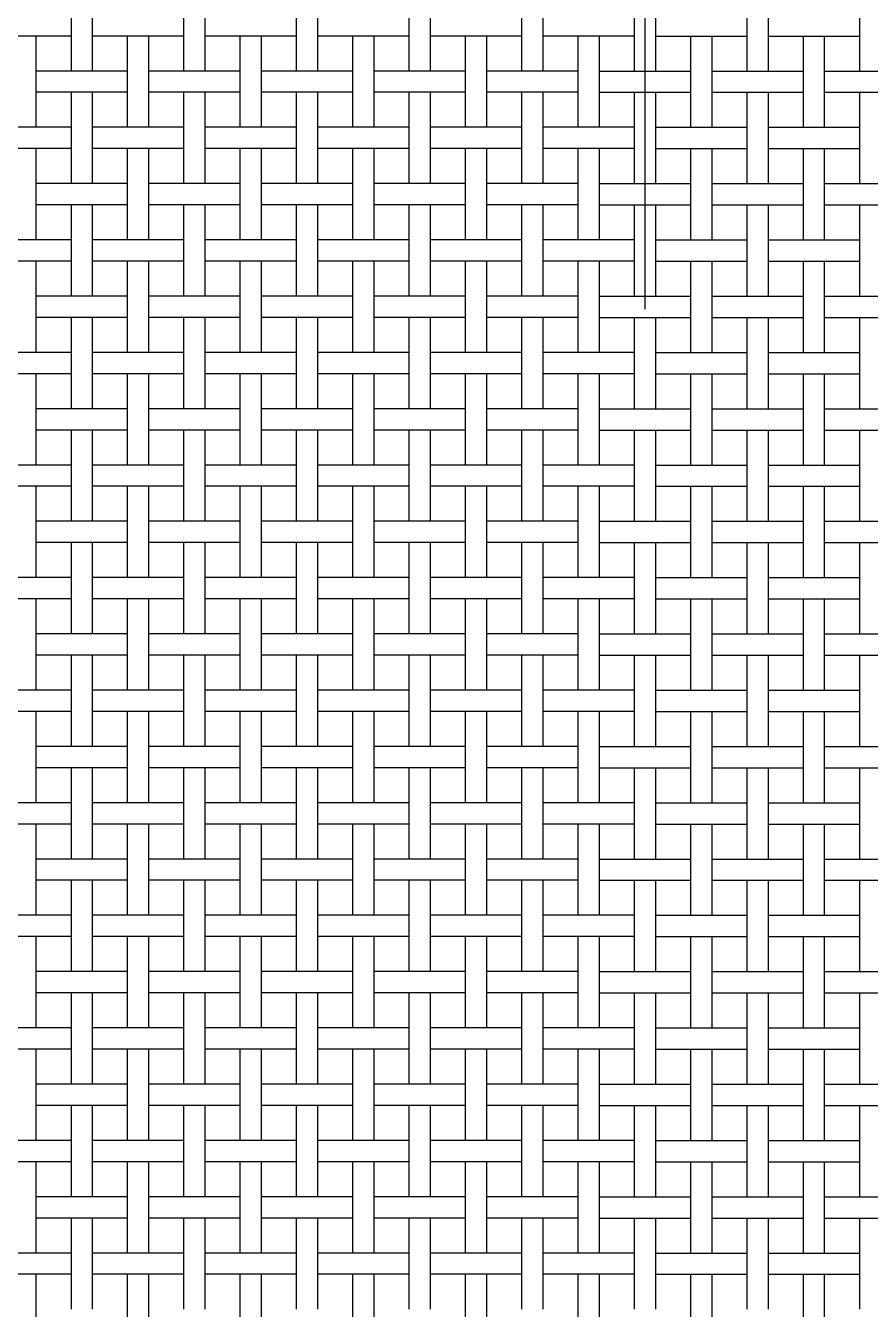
# Model space of a CAD drawing. Extents: x 0.5 to 85.8, y 0 to 73.
# Drawn here: x 30.43 to 35.19, y 51.48 to 58.72 of the extents above; entities that cross this region are included whole.
import ezdxf

# ---------------------------------------------------------------- set-up
doc = ezdxf.new("R2010")
doc.units = 0
doc.linetypes.add('CENTER', pattern=[50.8, 31.75, -6.35, 6.35, -6.35])
doc.layers.get('0').update_dxf_attribs({"linetype": 'CONTINUOUS'})
doc.layers.add('CENTER', color=1, linetype='CENTER')

msp = doc.modelspace()

# ---------------------------------------------------------------- linework, layer by layer
at = {"color": 7, "linetype": 'CONTINUOUS'}
for p, q in [((30.6897, 58.4678), (30.6897, 58.9828)), ((30.8097, 58.4678), (30.8097, 58.9828)), ((31.3247, 58.4678), (31.3247, 58.9828)), ((31.4447, 58.4678), (31.4447, 58.9828)), ((31.9597, 58.4678), (31.9597, 58.9828)), ((32.0797, 58.4678), (32.0797, 58.9828)), ((32.5947, 58.4678), (32.5947, 58.9828)), ((32.7147, 58.4678), (32.7147, 58.9828)), ((33.2297, 58.4678), (33.2297, 58.9828)), ((33.3497, 58.4678), (33.3497, 58.9828)), ((33.8647, 58.4678), (33.8647, 58.9828)), ((33.9847, 58.4678), (33.9847, 58.9828)), ((34.4997, 58.4678), (34.4997, 58.9828)), ((34.6197, 58.4678), (34.6197, 58.9828)), ((35.1347, 58.4678), (35.1347, 58.9828)), ((30.6897, 58.6653), (30.1747, 58.6653)), ((30.4922, 58.1503), (30.4922, 58.6653)), ((31.3247, 58.6653), (30.8097, 58.6653)), ((31.0072, 58.1503), (31.0072, 58.6653)), ((31.1272, 58.1503), (31.1272, 58.6653)), ((31.9597, 58.6653), (31.4447, 58.6653)), ((31.6422, 58.1503), (31.6422, 58.6653)), ((31.7622, 58.1503), (31.7622, 58.6653)), ((32.5947, 58.6653), (32.0797, 58.6653)), ((32.2772, 58.1503), (32.2772, 58.6653)), ((32.3972, 58.1503), (32.3972, 58.6653)), ((33.2297, 58.6653), (32.7147, 58.6653)), ((32.9122, 58.1503), (32.9122, 58.6653)), ((33.0322, 58.1503), (33.0322, 58.6653)), ((33.8647, 58.6653), (33.3497, 58.6653)), ((33.5472, 58.1503), (33.5472, 58.6653)), ((33.6672, 58.1503), (33.6672, 58.6653)), ((33.9847, 58.6653), (34.4997, 58.6653)), ((34.1822, 58.1503), (34.1822, 58.6653)), ((34.3022, 58.1503), (34.3022, 58.6653)), ((34.6197, 58.6653), (35.1347, 58.6653)), ((34.8172, 58.1503), (34.8172, 58.6653)), ((34.9372, 58.1503), (34.9372, 58.6653)), ((31.0072, 58.4678), (30.4922, 58.4678)), ((31.6422, 58.4678), (31.1272, 58.4678)), ((32.2772, 58.4678), (31.7622, 58.4678)), ((32.9122, 58.4678), (32.3972, 58.4678)), ((33.5472, 58.4678), (33.0322, 58.4678)), ((33.6672, 58.4678), (34.1822, 58.4678)), ((34.3022, 58.4678), (34.8172, 58.4678)), ((34.9372, 58.4678), (35.4522, 58.4678)), ((31.0072, 58.3478), (30.4922, 58.3478)), ((30.6897, 57.8328), (30.6897, 58.3478)), ((30.8097, 57.8328), (30.8097, 58.3478)), ((31.6422, 58.3478), (31.1272, 58.3478)), ((31.3247, 57.8328), (31.3247, 58.3478)), ((31.4447, 57.8328), (31.4447, 58.3478)), ((32.2772, 58.3478), (31.7622, 58.3478)), ((31.9597, 57.8328), (31.9597, 58.3478)), ((32.0797, 57.8328), (32.0797, 58.3478)), ((32.9122, 58.3478), (32.3972, 58.3478)), ((32.5947, 57.8328), (32.5947, 58.3478)), ((32.7147, 57.8328), (32.7147, 58.3478)), ((33.5472, 58.3478), (33.0322, 58.3478)), ((33.2297, 57.8328), (33.2297, 58.3478)), ((33.3497, 57.8328), (33.3497, 58.3478)), ((33.6672, 58.3478), (34.1822, 58.3478)), ((33.8647, 57.8328), (33.8647, 58.3478)), ((33.9847, 57.8328), (33.9847, 58.3478)), ((34.3022, 58.3478), (34.8172, 58.3478)), ((34.4997, 57.8328), (34.4997, 58.3478)), ((34.6197, 57.8328), (34.6197, 58.3478)), ((34.9372, 58.3478), (35.4522, 58.3478)), ((35.1347, 57.8328), (35.1347, 58.3478)), ((30.6897, 58.1503), (30.1747, 58.1503)), ((31.3247, 58.1503), (30.8097, 58.1503)), ((31.9597, 58.1503), (31.4447, 58.1503)), ((32.5947, 58.1503), (32.0797, 58.1503)), ((33.2297, 58.1503), (32.7147, 58.1503)), ((33.8647, 58.1503), (33.3497, 58.1503)), ((33.9847, 58.1503), (34.4997, 58.1503)), ((34.6197, 58.1503), (35.1347, 58.1503)), ((30.6897, 58.0303), (30.1747, 58.0303)), ((30.4922, 57.5153), (30.4922, 58.0303)), ((31.3247, 58.0303), (30.8097, 58.0303)), ((31.0072, 57.5153), (31.0072, 58.0303)), ((31.1272, 57.5153), (31.1272, 58.0303)), ((31.9597, 58.0303), (31.4447, 58.0303)), ((31.6422, 57.5153), (31.6422, 58.0303)), ((31.7622, 57.5153), (31.7622, 58.0303)), ((32.5947, 58.0303), (32.0797, 58.0303)), ((32.2772, 57.5153), (32.2772, 58.0303)), ((32.3972, 57.5153), (32.3972, 58.0303)), ((33.2297, 58.0303), (32.7147, 58.0303)), ((32.9122, 57.5153), (32.9122, 58.0303)), ((33.0322, 57.5153), (33.0322, 58.0303)), ((33.8647, 58.0303), (33.3497, 58.0303)), ((33.5472, 57.5153), (33.5472, 58.0303)), ((33.6672, 57.5153), (33.6672, 58.0303)), ((33.9847, 58.0303), (34.4997, 58.0303)), ((34.1822, 57.5153), (34.1822, 58.0303)), ((34.3022, 57.5153), (34.3022, 58.0303)), ((34.6197, 58.0303), (35.1347, 58.0303)), ((34.8172, 57.5153), (34.8172, 58.0303)), ((34.9372, 57.5153), (34.9372, 58.0303)), ((31.0072, 57.8328), (30.4922, 57.8328)), ((31.6422, 57.8328), (31.1272, 57.8328)), ((32.2772, 57.8328), (31.7622, 57.8328)), ((32.9122, 57.8328), (32.3972, 57.8328)), ((33.5472, 57.8328), (33.0322, 57.8328)), ((33.6672, 57.8328), (34.1822, 57.8328)), ((34.3022, 57.8328), (34.8172, 57.8328)), ((34.9372, 57.8328), (35.4522, 57.8328)), ((31.0072, 57.7128), (30.4922, 57.7128)), ((30.6897, 57.1978), (30.6897, 57.7128)), ((30.8097, 57.1978), (30.8097, 57.7128)), ((31.6422, 57.7128), (31.1272, 57.7128)), ((31.3247, 57.1978), (31.3247, 57.7128)), ((31.4447, 57.1978), (31.4447, 57.7128)), ((32.2772, 57.7128), (31.7622, 57.7128)), ((31.9597, 57.1978), (31.9597, 57.7128)), ((32.0797, 57.1978), (32.0797, 57.7128)), ((32.9122, 57.7128), (32.3972, 57.7128)), ((32.5947, 57.1978), (32.5947, 57.7128)), ((32.7147, 57.1978), (32.7147, 57.7128)), ((33.5472, 57.7128), (33.0322, 57.7128)), ((33.2297, 57.1978), (33.2297, 57.7128)), ((33.3497, 57.1978), (33.3497, 57.7128)), ((33.6672, 57.7128), (34.1822, 57.7128)), ((33.8647, 57.1978), (33.8647, 57.7128)), ((33.9847, 57.1978), (33.9847, 57.7128)), ((34.3022, 57.7128), (34.8172, 57.7128)), ((34.4997, 57.1978), (34.4997, 57.7128)), ((34.6197, 57.1978), (34.6197, 57.7128)), ((34.9372, 57.7128), (35.4522, 57.7128)), ((35.1347, 57.1978), (35.1347, 57.7128)), ((30.6897, 57.5153), (30.1747, 57.5153)), ((31.3247, 57.5153), (30.8097, 57.5153)), ((31.9597, 57.5153), (31.4447, 57.5153)), ((32.5947, 57.5153), (32.0797, 57.5153)), ((33.2297, 57.5153), (32.7147, 57.5153)), ((33.8647, 57.5153), (33.3497, 57.5153)), ((33.9847, 57.5153), (34.4997, 57.5153)), ((34.6197, 57.5153), (35.1347, 57.5153)), ((30.6897, 57.3953), (30.1747, 57.3953)), ((30.4922, 56.8803), (30.4922, 57.3953)), ((31.3247, 57.3953), (30.8097, 57.3953)), ((31.0072, 56.8803), (31.0072, 57.3953)), ((31.1272, 56.8803), (31.1272, 57.3953)), ((31.9597, 57.3953), (31.4447, 57.3953)), ((31.6422, 56.8803), (31.6422, 57.3953)), ((31.7622, 56.8803), (31.7622, 57.3953)), ((32.5947, 57.3953), (32.0797, 57.3953)), ((32.2772, 56.8803), (32.2772, 57.3953)), ((32.3972, 56.8803), (32.3972, 57.3953)), ((33.2297, 57.3953), (32.7147, 57.3953)), ((32.9122, 56.8803), (32.9122, 57.3953)), ((33.0322, 56.8803), (33.0322, 57.3953)), ((33.8647, 57.3953), (33.3497, 57.3953)), ((33.5472, 56.8803), (33.5472, 57.3953)), ((33.6672, 56.8803), (33.6672, 57.3953)), ((33.9847, 57.3953), (34.4997, 57.3953)), ((34.1822, 56.8803), (34.1822, 57.3953)), ((34.3022, 56.8803), (34.3022, 57.3953)), ((34.6197, 57.3953), (35.1347, 57.3953)), ((34.8172, 56.8803), (34.8172, 57.3953)), ((34.9372, 56.8803), (34.9372, 57.3953)), ((31.0072, 57.1978), (30.4922, 57.1978)), ((31.6422, 57.1978), (31.1272, 57.1978)), ((32.2772, 57.1978), (31.7622, 57.1978)), ((32.9122, 57.1978), (32.3972, 57.1978)), ((33.5472, 57.1978), (33.0322, 57.1978)), ((33.6672, 57.1978), (34.1822, 57.1978)), ((34.3022, 57.1978), (34.8172, 57.1978)), ((34.9372, 57.1978), (35.4522, 57.1978)), ((31.0072, 57.0778), (30.4922, 57.0778)), ((30.6897, 56.5628), (30.6897, 57.0778)), ((30.8097, 56.5628), (30.8097, 57.0778)), ((31.6422, 57.0778), (31.1272, 57.0778)), ((31.3247, 56.5628), (31.3247, 57.0778)), ((31.4447, 56.5628), (31.4447, 57.0778)), ((32.2772, 57.0778), (31.7622, 57.0778)), ((31.9597, 56.5628), (31.9597, 57.0778)), ((32.0797, 56.5628), (32.0797, 57.0778)), ((32.9122, 57.0778), (32.3972, 57.0778)), ((32.5947, 56.5628), (32.5947, 57.0778)), ((32.7147, 56.5628), (32.7147, 57.0778)), ((33.5472, 57.0778), (33.0322, 57.0778)), ((33.2297, 56.5628), (33.2297, 57.0778)), ((33.3497, 56.5628), (33.3497, 57.0778)), ((33.6672, 57.0778), (34.1822, 57.0778)), ((33.8647, 56.5628), (33.8647, 57.0778)), ((33.9847, 56.5628), (33.9847, 57.0778)), ((34.3022, 57.0778), (34.8172, 57.0778)), ((34.4997, 56.5628), (34.4997, 57.0778)), ((34.6197, 56.5628), (34.6197, 57.0778)), ((34.9372, 57.0778), (35.4522, 57.0778)), ((35.1347, 56.5628), (35.1347, 57.0778)), ((30.6897, 56.8803), (30.1747, 56.8803)), ((31.3247, 56.8803), (30.8097, 56.8803)), ((31.9597, 56.8803), (31.4447, 56.8803)), ((32.5947, 56.8803), (32.0797, 56.8803)), ((33.2297, 56.8803), (32.7147, 56.8803)), ((33.8647, 56.8803), (33.3497, 56.8803)), ((33.9847, 56.8803), (34.4997, 56.8803)), ((34.6197, 56.8803), (35.1347, 56.8803)), ((30.6897, 56.7603), (30.1747, 56.7603)), ((30.4922, 56.2453), (30.4922, 56.7603)), ((31.3247, 56.7603), (30.8097, 56.7603)), ((31.0072, 56.2453), (31.0072, 56.7603)), ((31.1272, 56.2453), (31.1272, 56.7603)), ((31.9597, 56.7603), (31.4447, 56.7603)), ((31.6422, 56.2453), (31.6422, 56.7603)), ((31.7622, 56.2453), (31.7622, 56.7603)), ((32.5947, 56.7603), (32.0797, 56.7603)), ((32.2772, 56.2453), (32.2772, 56.7603)), ((32.3972, 56.2453), (32.3972, 56.7603)), ((33.2297, 56.7603), (32.7147, 56.7603)), ((32.9122, 56.2453), (32.9122, 56.7603)), ((33.0322, 56.2453), (33.0322, 56.7603)), ((33.8647, 56.7603), (33.3497, 56.7603)), ((33.5472, 56.2453), (33.5472, 56.7603)), ((33.6672, 56.2453), (33.6672, 56.7603)), ((33.9847, 56.7603), (34.4997, 56.7603)), ((34.1822, 56.2453), (34.1822, 56.7603)), ((34.3022, 56.2453), (34.3022, 56.7603)), ((34.6197, 56.7603), (35.1347, 56.7603)), ((34.8172, 56.2453), (34.8172, 56.7603)), ((34.9372, 56.2453), (34.9372, 56.7603)), ((31.0072, 56.5628), (30.4922, 56.5628)), ((31.6422, 56.5628), (31.1272, 56.5628)), ((32.2772, 56.5628), (31.7622, 56.5628)), ((32.9122, 56.5628), (32.3972, 56.5628)), ((33.5472, 56.5628), (33.0322, 56.5628)), ((33.6672, 56.5628), (34.1822, 56.5628)), ((34.3022, 56.5628), (34.8172, 56.5628)), ((34.9372, 56.5628), (35.4522, 56.5628)), ((31.0072, 56.4428), (30.4922, 56.4428)), ((30.6897, 55.9278), (30.6897, 56.4428)), ((30.8097, 55.9278), (30.8097, 56.4428)), ((31.6422, 56.4428), (31.1272, 56.4428)), ((31.3247, 55.9278), (31.3247, 56.4428)), ((31.4447, 55.9278), (31.4447, 56.4428)), ((32.2772, 56.4428), (31.7622, 56.4428)), ((31.9597, 55.9278), (31.9597, 56.4428)), ((32.0797, 55.9278), (32.0797, 56.4428)), ((32.9122, 56.4428), (32.3972, 56.4428)), ((32.5947, 55.9278), (32.5947, 56.4428)), ((32.7147, 55.9278), (32.7147, 56.4428)), ((33.5472, 56.4428), (33.0322, 56.4428)), ((33.2297, 55.9278), (33.2297, 56.4428)), ((33.3497, 55.9278), (33.3497, 56.4428)), ((33.6672, 56.4428), (34.1822, 56.4428)), ((33.8647, 55.9278), (33.8647, 56.4428)), ((33.9847, 55.9278), (33.9847, 56.4428)), ((34.3022, 56.4428), (34.8172, 56.4428)), ((34.4997, 55.9278), (34.4997, 56.4428)), ((34.6197, 55.9278), (34.6197, 56.4428)), ((34.9372, 56.4428), (35.4522, 56.4428)), ((35.1347, 55.9278), (35.1347, 56.4428)), ((30.6897, 56.2453), (30.1747, 56.2453)), ((31.3247, 56.2453), (30.8097, 56.2453)), ((31.9597, 56.2453), (31.4447, 56.2453)), ((32.5947, 56.2453), (32.0797, 56.2453)), ((33.2297, 56.2453), (32.7147, 56.2453)), ((33.8647, 56.2453), (33.3497, 56.2453)), ((33.9847, 56.2453), (34.4997, 56.2453)), ((34.6197, 56.2453), (35.1347, 56.2453)), ((30.6897, 56.1253), (30.1747, 56.1253)), ((30.4922, 55.6103), (30.4922, 56.1253)), ((31.3247, 56.1253), (30.8097, 56.1253)), ((31.0072, 55.6103), (31.0072, 56.1253)), ((31.1272, 55.6103), (31.1272, 56.1253)), ((31.9597, 56.1253), (31.4447, 56.1253)), ((31.6422, 55.6103), (31.6422, 56.1253)), ((31.7622, 55.6103), (31.7622, 56.1253)), ((32.5947, 56.1253), (32.0797, 56.1253)), ((32.2772, 55.6103), (32.2772, 56.1253)), ((32.3972, 55.6103), (32.3972, 56.1253)), ((33.2297, 56.1253), (32.7147, 56.1253)), ((32.9122, 55.6103), (32.9122, 56.1253)), ((33.0322, 55.6103), (33.0322, 56.1253)), ((33.8647, 56.1253), (33.3497, 56.1253)), ((33.5472, 55.6103), (33.5472, 56.1253)), ((33.6672, 55.6103), (33.6672, 56.1253)), ((33.9847, 56.1253), (34.4997, 56.1253)), ((34.1822, 55.6103), (34.1822, 56.1253)), ((34.3022, 55.6103), (34.3022, 56.1253)), ((34.6197, 56.1253), (35.1347, 56.1253)), ((34.8172, 55.6103), (34.8172, 56.1253)), ((34.9372, 55.6103), (34.9372, 56.1253)), ((31.0072, 55.9278), (30.4922, 55.9278)), ((31.6422, 55.9278), (31.1272, 55.9278)), ((32.2772, 55.9278), (31.7622, 55.9278)), ((32.9122, 55.9278), (32.3972, 55.9278)), ((33.5472, 55.9278), (33.0322, 55.9278)), ((33.6672, 55.9278), (34.1822, 55.9278)), ((34.3022, 55.9278), (34.8172, 55.9278)), ((34.9372, 55.9278), (35.4522, 55.9278)), ((31.0072, 55.8078), (30.4922, 55.8078)), ((30.6897, 55.2928), (30.6897, 55.8078)), ((30.8097, 55.2928), (30.8097, 55.8078)), ((31.6422, 55.8078), (31.1272, 55.8078)), ((31.3247, 55.2928), (31.3247, 55.8078)), ((31.4447, 55.2928), (31.4447, 55.8078)), ((32.2772, 55.8078), (31.7622, 55.8078)), ((31.9597, 55.2928), (31.9597, 55.8078)), ((32.0797, 55.2928), (32.0797, 55.8078)), ((32.9122, 55.8078), (32.3972, 55.8078)), ((32.5947, 55.2928), (32.5947, 55.8078)), ((32.7147, 55.2928), (32.7147, 55.8078)), ((33.5472, 55.8078), (33.0322, 55.8078)), ((33.2297, 55.2928), (33.2297, 55.8078)), ((33.3497, 55.2928), (33.3497, 55.8078)), ((33.6672, 55.8078), (34.1822, 55.8078)), ((33.8647, 55.2928), (33.8647, 55.8078)), ((33.9847, 55.2928), (33.9847, 55.8078)), ((34.3022, 55.8078), (34.8172, 55.8078)), ((34.4997, 55.2928), (34.4997, 55.8078)), ((34.6197, 55.2928), (34.6197, 55.8078)), ((34.9372, 55.8078), (35.4522, 55.8078)), ((35.1347, 55.2928), (35.1347, 55.8078)), ((30.6897, 55.6103), (30.1747, 55.6103)), ((31.3247, 55.6103), (30.8097, 55.6103)), ((31.9597, 55.6103), (31.4447, 55.6103)), ((32.5947, 55.6103), (32.0797, 55.6103)), ((33.2297, 55.6103), (32.7147, 55.6103)), ((33.8647, 55.6103), (33.3497, 55.6103)), ((33.9847, 55.6103), (34.4997, 55.6103)), ((34.6197, 55.6103), (35.1347, 55.6103)), ((30.6897, 55.4903), (30.1747, 55.4903)), ((30.4922, 54.9753), (30.4922, 55.4903)), ((31.3247, 55.4903), (30.8097, 55.4903)), ((31.0072, 54.9753), (31.0072, 55.4903)), ((31.1272, 54.9753), (31.1272, 55.4903)), ((31.9597, 55.4903), (31.4447, 55.4903)), ((31.6422, 54.9753), (31.6422, 55.4903)), ((31.7622, 54.9753), (31.7622, 55.4903)), ((32.5947, 55.4903), (32.0797, 55.4903)), ((32.2772, 54.9753), (32.2772, 55.4903)), ((32.3972, 54.9753), (32.3972, 55.4903)), ((33.2297, 55.4903), (32.7147, 55.4903)), ((32.9122, 54.9753), (32.9122, 55.4903)), ((33.0322, 54.9753), (33.0322, 55.4903)), ((33.8647, 55.4903), (33.3497, 55.4903)), ((33.5472, 54.9753), (33.5472, 55.4903)), ((33.6672, 54.9753), (33.6672, 55.4903)), ((33.9847, 55.4903), (34.4997, 55.4903)), ((34.1822, 54.9753), (34.1822, 55.4903)), ((34.3022, 54.9753), (34.3022, 55.4903)), ((34.6197, 55.4903), (35.1347, 55.4903)), ((34.8172, 54.9753), (34.8172, 55.4903)), ((34.9372, 54.9753), (34.9372, 55.4903)), ((31.0072, 55.2928), (30.4922, 55.2928)), ((31.6422, 55.2928), (31.1272, 55.2928)), ((32.2772, 55.2928), (31.7622, 55.2928)), ((32.9122, 55.2928), (32.3972, 55.2928)), ((33.5472, 55.2928), (33.0322, 55.2928)), ((33.6672, 55.2928), (34.1822, 55.2928)), ((34.3022, 55.2928), (34.8172, 55.2928)), ((34.9372, 55.2928), (35.4522, 55.2928)), ((31.0072, 55.1728), (30.4922, 55.1728)), ((30.6897, 54.6578), (30.6897, 55.1728)), ((30.8097, 54.6578), (30.8097, 55.1728)), ((31.6422, 55.1728), (31.1272, 55.1728)), ((31.3247, 54.6578), (31.3247, 55.1728)), ((31.4447, 54.6578), (31.4447, 55.1728)), ((32.2772, 55.1728), (31.7622, 55.1728)), ((31.9597, 54.6578), (31.9597, 55.1728)), ((32.0797, 54.6578), (32.0797, 55.1728)), ((32.9122, 55.1728), (32.3972, 55.1728)), ((32.5947, 54.6578), (32.5947, 55.1728)), ((32.7147, 54.6578), (32.7147, 55.1728)), ((33.5472, 55.1728), (33.0322, 55.1728)), ((33.2297, 54.6578), (33.2297, 55.1728)), ((33.3497, 54.6578), (33.3497, 55.1728)), ((33.6672, 55.1728), (34.1822, 55.1728)), ((33.8647, 54.6578), (33.8647, 55.1728)), ((33.9847, 54.6578), (33.9847, 55.1728)), ((34.3022, 55.1728), (34.8172, 55.1728)), ((34.4997, 54.6578), (34.4997, 55.1728)), ((34.6197, 54.6578), (34.6197, 55.1728)), ((34.9372, 55.1728), (35.4522, 55.1728)), ((35.1347, 54.6578), (35.1347, 55.1728)), ((30.6897, 54.9753), (30.1747, 54.9753)), ((31.3247, 54.9753), (30.8097, 54.9753)), ((31.9597, 54.9753), (31.4447, 54.9753)), ((32.5947, 54.9753), (32.0797, 54.9753)), ((33.2297, 54.9753), (32.7147, 54.9753)), ((33.8647, 54.9753), (33.3497, 54.9753)), ((33.9847, 54.9753), (34.4997, 54.9753)), ((34.6197, 54.9753), (35.1347, 54.9753)), ((30.6897, 54.8553), (30.1747, 54.8553)), ((30.4922, 54.3403), (30.4922, 54.8553)), ((31.3247, 54.8553), (30.8097, 54.8553)), ((31.0072, 54.3403), (31.0072, 54.8553)), ((31.1272, 54.3403), (31.1272, 54.8553)), ((31.9597, 54.8553), (31.4447, 54.8553)), ((31.6422, 54.3403), (31.6422, 54.8553)), ((31.7622, 54.3403), (31.7622, 54.8553)), ((32.5947, 54.8553), (32.0797, 54.8553)), ((32.2772, 54.3403), (32.2772, 54.8553)), ((32.3972, 54.3403), (32.3972, 54.8553)), ((33.2297, 54.8553), (32.7147, 54.8553)), ((32.9122, 54.3403), (32.9122, 54.8553)), ((33.0322, 54.3403), (33.0322, 54.8553)), ((33.8647, 54.8553), (33.3497, 54.8553)), ((33.5472, 54.3403), (33.5472, 54.8553)), ((33.6672, 54.3403), (33.6672, 54.8553)), ((33.9847, 54.8553), (34.4997, 54.8553)), ((34.1822, 54.3403), (34.1822, 54.8553)), ((34.3022, 54.3403), (34.3022, 54.8553)), ((34.6197, 54.8553), (35.1347, 54.8553)), ((34.8172, 54.3403), (34.8172, 54.8553)), ((34.9372, 54.3403), (34.9372, 54.8553)), ((31.0072, 54.6578), (30.4922, 54.6578)), ((31.6422, 54.6578), (31.1272, 54.6578)), ((32.2772, 54.6578), (31.7622, 54.6578)), ((32.9122, 54.6578), (32.3972, 54.6578)), ((33.5472, 54.6578), (33.0322, 54.6578)), ((33.6672, 54.6578), (34.1822, 54.6578)), ((34.3022, 54.6578), (34.8172, 54.6578)), ((34.9372, 54.6578), (35.4522, 54.6578)), ((31.0072, 54.5378), (30.4922, 54.5378)), ((30.6897, 54.0228), (30.6897, 54.5378)), ((30.8097, 54.0228), (30.8097, 54.5378)), ((31.6422, 54.5378), (31.1272, 54.5378)), ((31.3247, 54.0228), (31.3247, 54.5378)), ((31.4447, 54.0228), (31.4447, 54.5378)), ((32.2772, 54.5378), (31.7622, 54.5378)), ((31.9597, 54.0228), (31.9597, 54.5378)), ((32.0797, 54.0228), (32.0797, 54.5378)), ((32.9122, 54.5378), (32.3972, 54.5378)), ((32.5947, 54.0228), (32.5947, 54.5378)), ((32.7147, 54.0228), (32.7147, 54.5378)), ((33.5472, 54.5378), (33.0322, 54.5378)), ((33.2297, 54.0228), (33.2297, 54.5378)), ((33.3497, 54.0228), (33.3497, 54.5378)), ((33.6672, 54.5378), (34.1822, 54.5378)), ((33.8647, 54.0228), (33.8647, 54.5378)), ((33.9847, 54.0228), (33.9847, 54.5378)), ((34.3022, 54.5378), (34.8172, 54.5378)), ((34.4997, 54.0228), (34.4997, 54.5378)), ((34.6197, 54.0228), (34.6197, 54.5378)), ((34.9372, 54.5378), (35.4522, 54.5378)), ((35.1347, 54.0228), (35.1347, 54.5378)), ((30.6897, 54.3403), (30.1747, 54.3403)), ((31.3247, 54.3403), (30.8097, 54.3403)), ((31.9597, 54.3403), (31.4447, 54.3403)), ((32.5947, 54.3403), (32.0797, 54.3403)), ((33.2297, 54.3403), (32.7147, 54.3403)), ((33.8647, 54.3403), (33.3497, 54.3403)), ((33.9847, 54.3403), (34.4997, 54.3403)), ((34.6197, 54.3403), (35.1347, 54.3403)), ((30.6897, 54.2203), (30.1747, 54.2203)), ((30.4922, 53.7053), (30.4922, 54.2203)), ((31.3247, 54.2203), (30.8097, 54.2203)), ((31.0072, 53.7053), (31.0072, 54.2203)), ((31.1272, 53.7053), (31.1272, 54.2203)), ((31.9597, 54.2203), (31.4447, 54.2203)), ((31.6422, 53.7053), (31.6422, 54.2203)), ((31.7622, 53.7053), (31.7622, 54.2203)), ((32.5947, 54.2203), (32.0797, 54.2203)), ((32.2772, 53.7053), (32.2772, 54.2203)), ((32.3972, 53.7053), (32.3972, 54.2203)), ((33.2297, 54.2203), (32.7147, 54.2203)), ((32.9122, 53.7053), (32.9122, 54.2203)), ((33.0322, 53.7053), (33.0322, 54.2203)), ((33.8647, 54.2203), (33.3497, 54.2203)), ((33.5472, 53.7053), (33.5472, 54.2203)), ((33.6672, 53.7053), (33.6672, 54.2203)), ((33.9847, 54.2203), (34.4997, 54.2203)), ((34.1822, 53.7053), (34.1822, 54.2203)), ((34.3022, 53.7053), (34.3022, 54.2203)), ((34.6197, 54.2203), (35.1347, 54.2203)), ((34.8172, 53.7053), (34.8172, 54.2203)), ((34.9372, 53.7053), (34.9372, 54.2203)), ((31.0072, 54.0228), (30.4922, 54.0228)), ((31.6422, 54.0228), (31.1272, 54.0228)), ((32.2772, 54.0228), (31.7622, 54.0228)), ((32.9122, 54.0228), (32.3972, 54.0228)), ((33.5472, 54.0228), (33.0322, 54.0228)), ((33.6672, 54.0228), (34.1822, 54.0228)), ((34.3022, 54.0228), (34.8172, 54.0228)), ((34.9372, 54.0228), (35.4522, 54.0228)), ((31.0072, 53.9028), (30.4922, 53.9028)), ((30.6897, 53.3878), (30.6897, 53.9028)), ((30.8097, 53.3878), (30.8097, 53.9028)), ((31.6422, 53.9028), (31.1272, 53.9028)), ((31.3247, 53.3878), (31.3247, 53.9028)), ((31.4447, 53.3878), (31.4447, 53.9028)), ((32.2772, 53.9028), (31.7622, 53.9028)), ((31.9597, 53.3878), (31.9597, 53.9028)), ((32.0797, 53.3878), (32.0797, 53.9028)), ((32.9122, 53.9028), (32.3972, 53.9028)), ((32.5947, 53.3878), (32.5947, 53.9028)), ((32.7147, 53.3878), (32.7147, 53.9028)), ((33.5472, 53.9028), (33.0322, 53.9028)), ((33.2297, 53.3878), (33.2297, 53.9028)), ((33.3497, 53.3878), (33.3497, 53.9028)), ((33.6672, 53.9028), (34.1822, 53.9028)), ((33.8647, 53.3878), (33.8647, 53.9028)), ((33.9847, 53.3878), (33.9847, 53.9028)), ((34.3022, 53.9028), (34.8172, 53.9028)), ((34.4997, 53.3878), (34.4997, 53.9028)), ((34.6197, 53.3878), (34.6197, 53.9028)), ((34.9372, 53.9028), (35.4522, 53.9028)), ((35.1347, 53.3878), (35.1347, 53.9028)), ((30.6897, 53.7053), (30.1747, 53.7053)), ((31.3247, 53.7053), (30.8097, 53.7053)), ((31.9597, 53.7053), (31.4447, 53.7053)), ((32.5947, 53.7053), (32.0797, 53.7053)), ((33.2297, 53.7053), (32.7147, 53.7053)), ((33.8647, 53.7053), (33.3497, 53.7053)), ((33.9847, 53.7053), (34.4997, 53.7053)), ((34.6197, 53.7053), (35.1347, 53.7053)), ((30.6897, 53.5853), (30.1747, 53.5853)), ((30.4922, 53.0703), (30.4922, 53.5853)), ((31.3247, 53.5853), (30.8097, 53.5853)), ((31.0072, 53.0703), (31.0072, 53.5853)), ((31.1272, 53.0703), (31.1272, 53.5853)), ((31.9597, 53.5853), (31.4447, 53.5853)), ((31.6422, 53.0703), (31.6422, 53.5853)), ((31.7622, 53.0703), (31.7622, 53.5853)), ((32.5947, 53.5853), (32.0797, 53.5853)), ((32.2772, 53.0703), (32.2772, 53.5853)), ((32.3972, 53.0703), (32.3972, 53.5853)), ((33.2297, 53.5853), (32.7147, 53.5853)), ((32.9122, 53.0703), (32.9122, 53.5853)), ((33.0322, 53.0703), (33.0322, 53.5853)), ((33.8647, 53.5853), (33.3497, 53.5853)), ((33.5472, 53.0703), (33.5472, 53.5853)), ((33.6672, 53.0703), (33.6672, 53.5853)), ((33.9847, 53.5853), (34.4997, 53.5853)), ((34.1822, 53.0703), (34.1822, 53.5853)), ((34.3022, 53.0703), (34.3022, 53.5853)), ((34.6197, 53.5853), (35.1347, 53.5853)), ((34.8172, 53.0703), (34.8172, 53.5853)), ((34.9372, 53.0703), (34.9372, 53.5853)), ((31.0072, 53.3878), (30.4922, 53.3878)), ((31.6422, 53.3878), (31.1272, 53.3878)), ((32.2772, 53.3878), (31.7622, 53.3878)), ((32.9122, 53.3878), (32.3972, 53.3878)), ((33.5472, 53.3878), (33.0322, 53.3878)), ((33.6672, 53.3878), (34.1822, 53.3878)), ((34.3022, 53.3878), (34.8172, 53.3878)), ((34.9372, 53.3878), (35.4522, 53.3878)), ((31.0072, 53.2678), (30.4922, 53.2678)), ((30.6897, 52.7528), (30.6897, 53.2678)), ((30.8097, 52.7528), (30.8097, 53.2678)), ((31.6422, 53.2678), (31.1272, 53.2678)), ((31.3247, 52.7528), (31.3247, 53.2678)), ((31.4447, 52.7528), (31.4447, 53.2678)), ((32.2772, 53.2678), (31.7622, 53.2678)), ((31.9597, 52.7528), (31.9597, 53.2678)), ((32.0797, 52.7528), (32.0797, 53.2678)), ((32.9122, 53.2678), (32.3972, 53.2678)), ((32.5947, 52.7528), (32.5947, 53.2678)), ((32.7147, 52.7528), (32.7147, 53.2678)), ((33.5472, 53.2678), (33.0322, 53.2678)), ((33.2297, 52.7528), (33.2297, 53.2678)), ((33.3497, 52.7528), (33.3497, 53.2678)), ((33.6672, 53.2678), (34.1822, 53.2678)), ((33.8647, 52.7528), (33.8647, 53.2678)), ((33.9847, 52.7528), (33.9847, 53.2678)), ((34.3022, 53.2678), (34.8172, 53.2678)), ((34.4997, 52.7528), (34.4997, 53.2678)), ((34.6197, 52.7528), (34.6197, 53.2678)), ((34.9372, 53.2678), (35.4522, 53.2678)), ((35.1347, 52.7528), (35.1347, 53.2678)), ((30.6897, 53.0703), (30.1747, 53.0703)), ((31.3247, 53.0703), (30.8097, 53.0703)), ((31.9597, 53.0703), (31.4447, 53.0703)), ((32.5947, 53.0703), (32.0797, 53.0703)), ((33.2297, 53.0703), (32.7147, 53.0703)), ((33.8647, 53.0703), (33.3497, 53.0703)), ((33.9847, 53.0703), (34.4997, 53.0703)), ((34.6197, 53.0703), (35.1347, 53.0703)), ((30.6897, 52.9503), (30.1747, 52.9503)), ((30.4922, 52.4353), (30.4922, 52.9503)), ((31.3247, 52.9503), (30.8097, 52.9503)), ((31.0072, 52.4353), (31.0072, 52.9503)), ((31.1272, 52.4353), (31.1272, 52.9503)), ((31.9597, 52.9503), (31.4447, 52.9503)), ((31.6422, 52.4353), (31.6422, 52.9503)), ((31.7622, 52.4353), (31.7622, 52.9503)), ((32.5947, 52.9503), (32.0797, 52.9503)), ((32.2772, 52.4353), (32.2772, 52.9503)), ((32.3972, 52.4353), (32.3972, 52.9503)), ((33.2297, 52.9503), (32.7147, 52.9503)), ((32.9122, 52.4353), (32.9122, 52.9503)), ((33.0322, 52.4353), (33.0322, 52.9503)), ((33.8647, 52.9503), (33.3497, 52.9503)), ((33.5472, 52.4353), (33.5472, 52.9503)), ((33.6672, 52.4353), (33.6672, 52.9503)), ((33.9847, 52.9503), (34.4997, 52.9503)), ((34.1822, 52.4353), (34.1822, 52.9503)), ((34.3022, 52.4353), (34.3022, 52.9503)), ((34.6197, 52.9503), (35.1347, 52.9503)), ((34.8172, 52.4353), (34.8172, 52.9503)), ((34.9372, 52.4353), (34.9372, 52.9503)), ((31.0072, 52.7528), (30.4922, 52.7528)), ((31.6422, 52.7528), (31.1272, 52.7528)), ((32.2772, 52.7528), (31.7622, 52.7528)), ((32.9122, 52.7528), (32.3972, 52.7528)), ((33.5472, 52.7528), (33.0322, 52.7528)), ((33.6672, 52.7528), (34.1822, 52.7528)), ((34.3022, 52.7528), (34.8172, 52.7528)), ((34.9372, 52.7528), (35.4522, 52.7528)), ((31.0072, 52.6328), (30.4922, 52.6328)), ((30.6897, 52.1178), (30.6897, 52.6328)), ((30.8097, 52.1178), (30.8097, 52.6328)), ((31.6422, 52.6328), (31.1272, 52.6328)), ((31.3247, 52.1178), (31.3247, 52.6328)), ((31.4447, 52.1178), (31.4447, 52.6328)), ((32.2772, 52.6328), (31.7622, 52.6328)), ((31.9597, 52.1178), (31.9597, 52.6328)), ((32.0797, 52.1178), (32.0797, 52.6328)), ((32.9122, 52.6328), (32.3972, 52.6328)), ((32.5947, 52.1178), (32.5947, 52.6328)), ((32.7147, 52.1178), (32.7147, 52.6328)), ((33.5472, 52.6328), (33.0322, 52.6328)), ((33.2297, 52.1178), (33.2297, 52.6328)), ((33.3497, 52.1178), (33.3497, 52.6328)), ((33.6672, 52.6328), (34.1822, 52.6328)), ((33.8647, 52.1178), (33.8647, 52.6328)), ((33.9847, 52.1178), (33.9847, 52.6328)), ((34.3022, 52.6328), (34.8172, 52.6328)), ((34.4997, 52.1178), (34.4997, 52.6328)), ((34.6197, 52.1178), (34.6197, 52.6328)), ((34.9372, 52.6328), (35.4522, 52.6328)), ((35.1347, 52.1178), (35.1347, 52.6328)), ((30.6897, 52.4353), (30.1747, 52.4353)), ((31.3247, 52.4353), (30.8097, 52.4353)), ((31.9597, 52.4353), (31.4447, 52.4353)), ((32.5947, 52.4353), (32.0797, 52.4353)), ((33.2297, 52.4353), (32.7147, 52.4353)), ((33.8647, 52.4353), (33.3497, 52.4353)), ((33.9847, 52.4353), (34.4997, 52.4353)), ((34.6197, 52.4353), (35.1347, 52.4353)), ((30.6897, 52.3153), (30.1747, 52.3153)), ((30.4922, 51.8003), (30.4922, 52.3153)), ((31.3247, 52.3153), (30.8097, 52.3153)), ((31.0072, 51.8003), (31.0072, 52.3153)), ((31.1272, 51.8003), (31.1272, 52.3153)), ((31.9597, 52.3153), (31.4447, 52.3153)), ((31.6422, 51.8003), (31.6422, 52.3153)), ((31.7622, 51.8003), (31.7622, 52.3153)), ((32.5947, 52.3153), (32.0797, 52.3153)), ((32.2772, 51.8003), (32.2772, 52.3153)), ((32.3972, 51.8003), (32.3972, 52.3153)), ((33.2297, 52.3153), (32.7147, 52.3153)), ((32.9122, 51.8003), (32.9122, 52.3153)), ((33.0322, 51.8003), (33.0322, 52.3153)), ((33.8647, 52.3153), (33.3497, 52.3153)), ((33.5472, 51.8003), (33.5472, 52.3153)), ((33.6672, 51.8003), (33.6672, 52.3153)), ((33.9847, 52.3153), (34.4997, 52.3153)), ((34.1822, 51.8003), (34.1822, 52.3153)), ((34.3022, 51.8003), (34.3022, 52.3153)), ((34.6197, 52.3153), (35.1347, 52.3153)), ((34.8172, 51.8003), (34.8172, 52.3153)), ((34.9372, 51.8003), (34.9372, 52.3153)), ((31.0072, 52.1178), (30.4922, 52.1178)), ((31.6422, 52.1178), (31.1272, 52.1178)), ((32.2772, 52.1178), (31.7622, 52.1178)), ((32.9122, 52.1178), (32.3972, 52.1178)), ((33.5472, 52.1178), (33.0322, 52.1178)), ((33.6672, 52.1178), (34.1822, 52.1178)), ((34.3022, 52.1178), (34.8172, 52.1178)), ((34.9372, 52.1178), (35.4522, 52.1178)), ((31.0072, 51.9978), (30.4922, 51.9978)), ((30.6897, 51.4828), (30.6897, 51.9978)), ((30.8097, 51.4828), (30.8097, 51.9978)), ((31.6422, 51.9978), (31.1272, 51.9978)), ((31.3247, 51.4828), (31.3247, 51.9978)), ((31.4447, 51.4828), (31.4447, 51.9978)), ((32.2772, 51.9978), (31.7622, 51.9978)), ((31.9597, 51.4828), (31.9597, 51.9978)), ((32.0797, 51.4828), (32.0797, 51.9978)), ((32.9122, 51.9978), (32.3972, 51.9978)), ((32.5947, 51.4828), (32.5947, 51.9978)), ((32.7147, 51.4828), (32.7147, 51.9978)), ((33.5472, 51.9978), (33.0322, 51.9978)), ((33.2297, 51.4828), (33.2297, 51.9978)), ((33.3497, 51.4828), (33.3497, 51.9978)), ((33.6672, 51.9978), (34.1822, 51.9978)), ((33.8647, 51.4828), (33.8647, 51.9978)), ((33.9847, 51.4828), (33.9847, 51.9978)), ((34.3022, 51.9978), (34.8172, 51.9978)), ((34.4997, 51.4828), (34.4997, 51.9978)), ((34.6197, 51.4828), (34.6197, 51.9978)), ((34.9372, 51.9978), (35.4522, 51.9978)), ((35.1347, 51.4828), (35.1347, 51.9978)), ((30.6897, 51.8003), (30.1747, 51.8003)), ((31.3247, 51.8003), (30.8097, 51.8003)), ((31.9597, 51.8003), (31.4447, 51.8003)), ((32.5947, 51.8003), (32.0797, 51.8003)), ((33.2297, 51.8003), (32.7147, 51.8003)), ((33.8647, 51.8003), (33.3497, 51.8003)), ((33.9847, 51.8003), (34.4997, 51.8003)), ((34.6197, 51.8003), (35.1347, 51.8003)), ((30.6897, 51.6803), (30.1747, 51.6803)), ((30.4922, 51.1653), (30.4922, 51.6803)), ((31.3247, 51.6803), (30.8097, 51.6803)), ((31.0072, 51.1653), (31.0072, 51.6803)), ((31.1272, 51.1653), (31.1272, 51.6803)), ((31.9597, 51.6803), (31.4447, 51.6803)), ((31.6422, 51.1653), (31.6422, 51.6803)), ((31.7622, 51.1653), (31.7622, 51.6803)), ((32.5947, 51.6803), (32.0797, 51.6803)), ((32.2772, 51.1653), (32.2772, 51.6803)), ((32.3972, 51.1653), (32.3972, 51.6803)), ((33.2297, 51.6803), (32.7147, 51.6803)), ((32.9122, 51.1653), (32.9122, 51.6803)), ((33.0322, 51.1653), (33.0322, 51.6803)), ((33.8647, 51.6803), (33.3497, 51.6803)), ((33.5472, 51.1653), (33.5472, 51.6803)), ((33.6672, 51.1653), (33.6672, 51.6803)), ((33.9847, 51.6803), (34.4997, 51.6803)), ((34.1822, 51.1653), (34.1822, 51.6803)), ((34.3022, 51.1653), (34.3022, 51.6803)), ((34.6197, 51.6803), (35.1347, 51.6803)), ((34.8172, 51.1653), (34.8172, 51.6803)), ((34.9372, 51.1653), (34.9372, 51.6803))]:
    msp.add_line(p, q, dxfattribs=at)
for radius in [25, 15]:
    msp.add_circle((33.9247, 46.0253), radius, dxfattribs=at)
at = {"layer": 'CENTER', "color": 1, "linetype": 'CENTER'}
msp.add_line((33.9247, 19.0253), (33.9247, 73.0253), dxfattribs=at)

doc.saveas('drawing.dxf')
